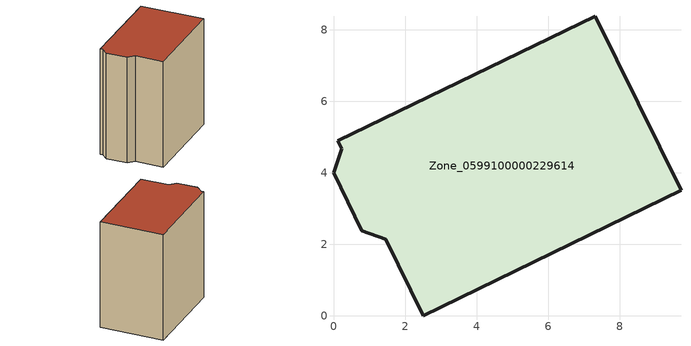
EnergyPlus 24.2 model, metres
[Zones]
Zone_0599100000229614
 floor ground (C_G): 7.32,8.39 9.72,3.51 2.52,0 1.46,2.15 0.79,2.38 0,4 0.23,4.67 0.12,4.9 z0
 wall outside (C_F): 0,4 0.79,2.38 1.46,2.15 2.52,0 9.72,3.51 7.32,8.39 0.12,4.9 0.23,4.67 0,4 z0:9.42
 roof outside (C_R): 7.32,8.39 0.12,4.9 0.23,4.67 0,4 0.79,2.38 1.46,2.15 2.52,0 9.72,3.51 z9.42
[BUILDING]
Pand.0599100000229614: North Axis=0; Terrain=City; Loads Convergence Tolerance Value=0.04; Temperature Convergence Tolerance Value=0.4; Solar Distribution=FullExterior; Maximum Number of Warmup Days=25; Minimum Number of Warmup Days=1
[Site:Location]
Rotterdam.The.Hague.AP_ZH_NLD Design_Conditions: Latitude=51.96; Longitude=4.45; Time Zone=1; Elevation=-4.5
[SITE:GROUNDTEMPERATURE:BUILDINGSURFACE]
18, 18, 18, 18, 18, 18, 18, 18, 18, 18, 18, 18
[MATERIAL] Thermal Absorptance=0.9; Solar Absorptance=0.7; Visible Absorptance=0.7
Name | Roughness | Thickness | Conductivity | Density | Specific Heat
G.TI.1946 | MediumSmooth | 0.15 | 1 | 540 | 1210
F.TI.1946 | Rough | 0.3 | 0.857143 | 1920 | 840
R.TI.1946 | MediumRough | 0.2 | 0.1 | 1500 | 1000
[CONSTRUCTION]
C_G: G.TI.1946
C_F: F.TI.1946
C_R: R.TI.1946
[ZONE]
Zone_0599100000229614: Type=1; Multiplier=1; Ceiling Height=Autocalculate; Volume=Autocalculate; Floor Area=autocalculate; Part of Total Floor Area=Yes
[ZONEINFILTRATION:DESIGNFLOWRATE]
Infil_Zone_0599100000229614: Zone or ZoneList or Space or SpaceList=Zone_0599100000229614; Schedule=AlwaysOn; Design Flow Rate Calculation Method=Flow/Area; Flow Rate per Floor Area=0.003; Constant Term Coefficient=1; Temperature Term Coefficient=0; Velocity Term Coefficient=0; Velocity Squared Term Coefficient=0
[HVACTEMPLATE:ZONE:IDEALLOADSAIRSYSTEM]
Zone_0599100000229614: Maximum Heating Supply Air Temperature=50; Minimum Cooling Supply Air Temperature=13; Maximum Heating Supply Air Humidity Ratio=0.0156; Minimum Cooling Supply Air Humidity Ratio=0.0077; Heating Limit=NoLimit; Cooling Limit=NoLimit; Dehumidification Control Type=ConstantSensibleHeatRatio; Cooling Sensible Heat Ratio=0.7; Dehumidification Setpoint=60; Humidification Control Type=None; Humidification Setpoint=30; Outdoor Air Method=None; Outdoor Air Flow Rate per Person=0.00944; Outdoor Air Flow Rate per Zone Floor Area=0; Outdoor Air Flow Rate per Zone=0; Demand Controlled Ventilation Type=None; Outdoor Air Economizer Type=NoEconomizer; Heat Recovery Type=None; Sensible Heat Recovery Effectiveness=0.7; Latent Heat Recovery Effectiveness=0.65
[ZONECONTROL:THERMOSTAT]
ThermostatControl_Zone_0599100000229614: Zone or ZoneList=Zone_0599100000229614; Control Type Schedule=DualSetpointControlType; Control 1=Thermostat_Zone_0599100000229614; Temperature Difference Between Cutout And Setpoint=0
[THERMOSTATSETPOINT:DUALSETPOINT]
Thermostat_Zone_0599100000229614: Heating Setpoint Temperature Schedule=HeatingSetpoint_Zone_0599100000229614; Cooling Setpoint Temperature Schedule=CoolingSetpoint_Zone_0599100000229614
[SCHEDULE:COMPACT]
HeatingSetpoint_Zone_0599100000229614: Through: 12/31, For: AllDays, Until: 24:00, 21
CoolingSetpoint_Zone_0599100000229614: Through: 12/31, For: AllDays, Until: 24:00, 24
DualSetpointControlType: Through: 12/31, For: AllDays, Until: 24:00, 4
AlwaysOn: Through: 12/31, For: AllDays, Until: 24:00, 1
